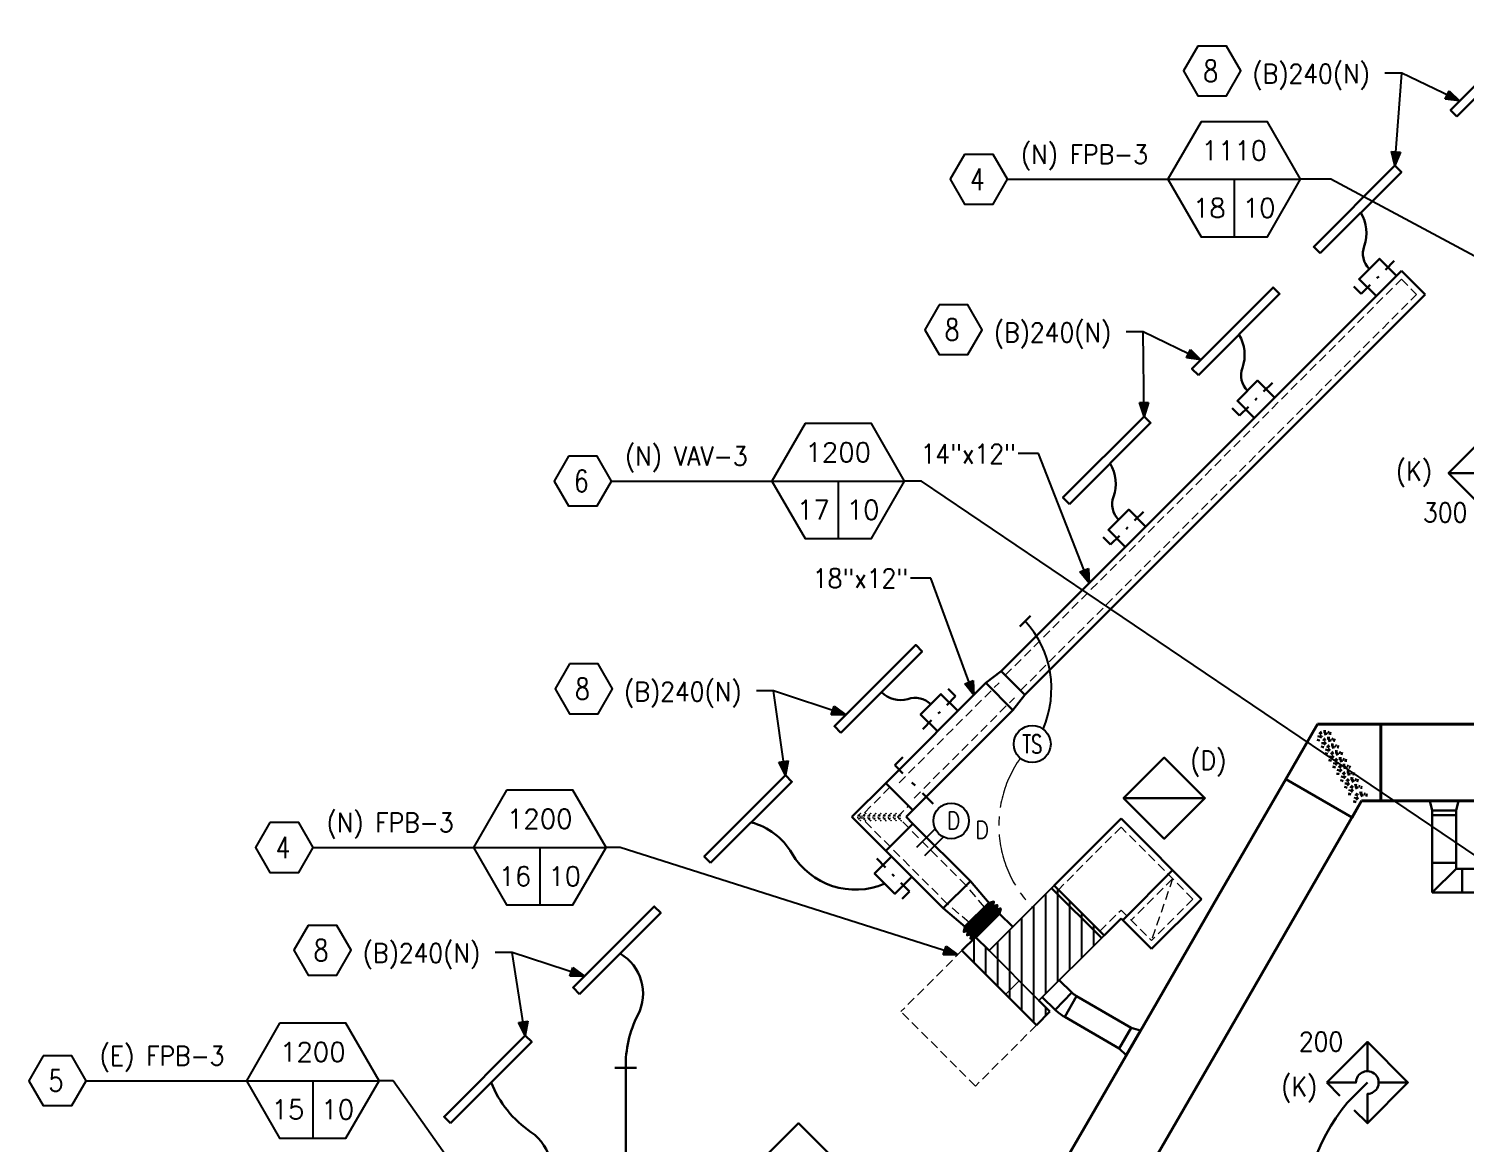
# Model space of a CAD drawing. Header units: inches. Extents: x 51 to 3278, y 66 to 1678.
# Drawn here: x 200 to 800, y 1035 to 1501 of the extents above; entities that cross this region are included whole.
import ezdxf
from ezdxf.enums import TextEntityAlignment as Align

# ---------------------------------------------------------------- set-up
doc = ezdxf.new("R2010")
doc.units = ezdxf.units.IN
doc.header["$LTSCALE"] = 30
doc.header["$MEASUREMENT"] = 0
for name, pattern in [('CENTER2', [1.125, 0.75, -0.125, 0.125, -0.125]), ('DASHED', [0.75, 0.5, -0.25]), ('HIDDEN', [0.375, 0.25, -0.125]), ('HIDDEN2', [0.1875, 0.125, -0.0625])]:
    doc.linetypes.add(name, pattern=pattern)
for name, color, linetype, lineweight in [('E-FIRE-NEWW', 1, 'Continuous', 25), ('LIN', 4, 'HIDDEN2', 18), ('m-devc-text', 71, 'Continuous', 25), ('M-HATCH', 32, 'Continuous', 25), ('M-HVAC-EXST-DUCT', 4, 'Continuous', 40), ('m-hvac-fpbs', 1, 'Continuous', 25), ('M-HVAC-NEWW-DIFF', 6, 'Continuous', 30), ('M-HVAC-NEWW-DUCT', 1, 'Continuous', 30), ('M-HVAC-NEWW-STAT', 3, 'Continuous', 25), ('M-HVAC-NEWW-STAT-WIRE', 2, 'CENTER2', 20), ('M-TEXT', 71, 'Continuous', 25), ('ODUCT', 241, 'HIDDEN', 20), ('OEQUIP', 241, 'HIDDEN', 20)]:
    doc.layers.add(name, color=color, linetype=linetype, lineweight=lineweight)
doc.styles.add('A', font='SIMPLEX.shx', dxfattribs={"width": 0.9, "height": 8})
doc.styles.get("Standard").update_dxf_attribs({"font": 'simplex.shx'})
doc.dimstyles.get("Standard").update_dxf_attribs({"dimtxt": 0.18, "dimasz": 0.18, "dimexe": 0.18, "dimexo": 0.0625, "dimgap": 0.09, "dimtad": 0, "dimtih": 1, "dimtoh": 1, "dimdec": 4, "dimzin": 0, "dimdsep": 46, "dimtxsty": 'Standard', "dimcen": 0.09, "dimadec": 0, "dimazin": 0, "dimtfac": 1, "dimtdec": 4, "dimtofl": 0, "dimtmove": 0, "dimatfit": 3, "dimfxl": 1, "dimtolj": 1, "dimtzin": 0, "dimarcsym": 0})

# ---------------------------------------------------------------- blocks, each defined once
blk = doc.blocks.new('Hva-Dif06')
at = {"linetype": 'Continuous'}
blk.add_lwpolyline([(48, 3.82), (0, 3.82), (0, 0), (48, 0)], close=True, dxfattribs=at)
blk = doc.blocks.new('AHJ')
for p, q in [((-6, 2), (0, 0)), ((-6, -2), (-6, 2)), ((0, 0), (-6, -2))]:
    blk.add_line(p, q)
blk.add_solid([(0, 0), (-6, 2), (-6, -2)])
blk = doc.blocks.new('std-blk02')
blk.add_lwpolyline([(-0.0548, 0.1103), (-0.1173, 0.0021), (-0.0548, -0.1062), (0.0702, -0.1062), (0.1327, 0.0021), (0.0702, 0.1103)], close=True)
at = {"layer": 'M-TEXT', "width": 0.8}
blk.add_attdef('TYPE', text='', height=0.0938, dxfattribs=at).set_placement((0.0012, 0.0021), align=Align.MIDDLE)
blk = doc.blocks.new('Hva-Ftg02')
blk.add_line((-0.1011, 0.0521), (-0.1011, 0.0975))
at = {"linetype": 'Continuous'}
for p, q in [((-0.0469, 0.0521), (-0.1011, 0.0521)), ((0.0059, 0.0521), (-0.0059, 0.0521)), ((0.1011, 0.0521), (0.0469, 0.0521))]:
    blk.add_line(p, q, dxfattribs=at)
blk.add_lwpolyline([(0.0625, 0), (0.0625, 0.1042), (-0.0625, 0.1042), (-0.0625, 0)])
blk = doc.blocks.new('HVA-bkt2')
blk.add_line((0, 0.046875), (0, -0.046875))
blk = doc.blocks.new('Hva-Std03')
for p, q in [((-0.2887, 0), (0.2887, 0)), ((0, 0), (0, -0.25))]:
    blk.add_line(p, q)
blk.add_lwpolyline([(-0.1443, 0.25), (-0.2887, 0), (-0.1443, -0.25), (0.1443, -0.25), (0.2887, 0), (0.1443, 0.25)], close=True)
for p in [(0, 0.125), (-0.1083, -0.125), (0.1083, -0.125)]:
    blk.add_attdef('#', text='', height=0.0833).set_placement(p, align=Align.MIDDLE)
blk = doc.blocks.new('Hva-Tst03')
at = {"ltscale": 0.35}
blk.add_circle((0, 0), 0.0804, dxfattribs=at)
at = {"layer": 'm-devc-text', "width": 0.7}
blk.add_attdef('TS', text='', height=0.0802, dxfattribs=at).set_placement((0, 0), align=Align.MIDDLE)
blk = doc.blocks.new('Hva-Dif01')
for p, q in [((0, 24), (8.65, 15.35)), ((24, 16.22), (24, 24)), ((8.65, 8.65), (0, 0)), ((12, 12), (24, 12)), ((24, 0), (24, 7.78))]:
    blk.add_line(p, q)
blk.add_lwpolyline([(24, 0), (0, 0), (0, 24), (24, 24), (15.35, 15.35, 2.414214), (15.35, 8.65)], format="xyb", close=True)
blk = doc.blocks.new('Hva-Ret01')
at = {"ltscale": 0.5}
blk.add_lwpolyline([(0, 24), (24, 0), (0, 0), (0, 24), (24, 0), (24, 24)], close=True, dxfattribs=at)
blk = doc.blocks.new('Hva-Duc05')
for p, q in [((1.591, 0.177), (0.884, 0.884)), ((0.884, -0.884), (1.591, -0.177))]:
    blk.add_line(p, q)
at = {"linetype": 'DASHED', "ltscale": 0.75}
blk.add_line((1.414, 0), (0, 0), dxfattribs=at)

msp = doc.modelspace()

# ---------------------------------------------------------------- hatches: boundary and pattern name
at = {"layer": 'M-HATCH'}
h = msp.add_hatch(dxfattribs=at)
h.set_pattern_fill('ANSI31', color=256, scale=40, angle=45, style=0)
h.set_pattern_definition([(90, (-9600, -1680), (-5, 9e-16), [])])
h.paths.add_polyline_path([(626.72, 1090.41), (622.12, 1095.01), (649.34, 1122.23), (628.48, 1143.09), (601.26, 1115.87), (595.6, 1121.52), (589.95, 1115.87), (621.06, 1084.75)])

# ---------------------------------------------------------------- linework, layer by layer
at = {"layer": 'E-FIRE-NEWW'}
for p, q in [((578.83, 1166.81), (570.92, 1158.91)), ((582.24, 1163.41), (574.33, 1155.5))]:
    msp.add_line(p, q, dxfattribs=at)
msp.add_circle((585.47, 1170.05), 7.43, dxfattribs=at)
at = {"layer": 'LIN'}
for p, q in [((608.07, 1230.86), (773.53, 1396.32)), ((773.53, 1396.32), (779.89, 1389.96)), ((614.43, 1224.5), (779.89, 1389.96)), ((563.68, 1185.98), (605.49, 1227.78)), ((570.04, 1179.61), (611.85, 1221.42)), ((559.89, 1184.1), (547.52, 1171.73)), ((563.08, 1171.73), (567.67, 1176.32)), ((546.7, 1170.86), (547.02, 1170.61)), ((546.98, 1172.71), (547.23, 1172.91)), ((547.29, 1170.39), (547.64, 1170.11)), ((547.41, 1173.05), (547.64, 1173.23)), ((583.94, 1135.31), (547.52, 1171.73)), ((548.83, 1170.86), (549.14, 1170.61)), ((549.11, 1172.71), (549.35, 1172.91)), ((549.42, 1170.39), (549.76, 1170.11)), ((549.53, 1173.05), (549.76, 1173.23)), ((550.95, 1170.86), (551.27, 1170.61)), ((551.23, 1172.71), (551.48, 1172.91)), ((551.54, 1170.39), (551.89, 1170.11)), ((551.66, 1173.05), (551.89, 1173.23)), ((553.08, 1170.86), (553.39, 1170.61)), ((553.36, 1172.71), (553.6, 1172.91)), ((553.67, 1170.39), (554.01, 1170.11)), ((553.78, 1173.05), (554.01, 1173.23)), ((555.2, 1170.86), (555.52, 1170.61)), ((555.48, 1172.71), (555.73, 1172.91)), ((555.79, 1170.39), (556.14, 1170.11)), ((555.91, 1173.05), (556.14, 1173.23)), ((557.33, 1170.86), (557.64, 1170.61)), ((557.61, 1172.71), (557.85, 1172.91)), ((557.92, 1170.39), (558.26, 1170.11)), ((558.03, 1173.05), (558.26, 1173.23)), ((559.45, 1170.86), (559.77, 1170.61)), ((559.73, 1172.71), (559.98, 1172.91)), ((560.04, 1170.39), (560.39, 1170.11)), ((560.16, 1173.05), (560.39, 1173.23)), ((561.58, 1170.86), (561.89, 1170.61)), ((561.86, 1172.71), (562.1, 1172.91)), ((562.17, 1170.39), (562.51, 1170.11)), ((562.28, 1173.05), (562.51, 1173.23)), ((591.71, 1143.09), (563.08, 1171.73)), ((563.7, 1170.86), (564.02, 1170.61)), ((563.98, 1172.71), (564.23, 1172.91)), ((564.29, 1170.39), (564.64, 1170.11)), ((564.41, 1173.05), (564.64, 1173.23)), ((656.41, 1167.49), (630.25, 1141.32)), ((686.47, 1137.43), (656.41, 1167.49)), ((599.35, 1134.05), (591.57, 1143.24)), ((677.98, 1145.92), (660.66, 1128.6)), ((677.98, 1145.92), (669.14, 1120.11)), ((592.98, 1127.68), (583.78, 1135.45)), ((686.47, 1137.43), (669.14, 1120.11)), ((647.58, 1124), (656.41, 1132.84)), ((656.41, 1132.84), (669.14, 1120.11)), ((589.95, 1115.87), (564.49, 1090.41)), ((595.6, 1059.3), (564.49, 1090.41)), ((621.06, 1084.75), (595.6, 1059.3))]:
    msp.add_line(p, q, dxfattribs=at)
for centre, radius, start, end in [((547.49, 1171.67), 1.13, 178.65955, 211.70248), ((547.49, 1171.67), 1.13, 134.25192, 160.17815), ((549.2, 1171.67), 2.21, 158.78623, 173.77622), ((549.2, 1171.67), 2.21, 187.83913, 205.22399), ((549.2, 1171.67), 2.21, 135.00011, 145.69831), ((549.2, 1171.67), 2.21, 215.78816, 225.00011), ((549.61, 1171.67), 1.13, 178.65955, 211.70248), ((549.61, 1171.67), 1.13, 134.25192, 160.17815), ((551.32, 1171.67), 2.21, 158.78623, 173.77622), ((551.32, 1171.67), 2.21, 187.83913, 205.22399), ((551.32, 1171.67), 2.21, 135.00011, 145.69831), ((551.32, 1171.67), 2.21, 215.78816, 225.00011), ((551.74, 1171.67), 1.13, 178.65955, 211.70248), ((551.74, 1171.67), 1.13, 134.25192, 160.17815), ((553.45, 1171.67), 2.21, 158.78623, 173.77622), ((553.45, 1171.67), 2.21, 187.83913, 205.22399), ((553.45, 1171.67), 2.21, 135.00011, 145.69831), ((553.45, 1171.67), 2.21, 215.78816, 225.00011), ((553.86, 1171.67), 1.13, 178.65955, 211.70248), ((553.86, 1171.67), 1.13, 134.25192, 160.17815), ((555.57, 1171.67), 2.21, 158.78623, 173.77622), ((555.57, 1171.67), 2.21, 187.83913, 205.22399), ((555.57, 1171.67), 2.21, 135.00011, 145.69831), ((555.57, 1171.67), 2.21, 215.78816, 225.00011), ((555.99, 1171.67), 1.13, 178.65955, 211.70248), ((555.99, 1171.67), 1.13, 134.25192, 160.17815), ((557.7, 1171.67), 2.21, 158.78623, 173.77622), ((557.7, 1171.67), 2.21, 187.83913, 205.22399), ((557.7, 1171.67), 2.21, 135.00011, 145.69831), ((557.7, 1171.67), 2.21, 215.78816, 225.00011), ((558.11, 1171.67), 1.13, 178.65955, 211.70248), ((558.11, 1171.67), 1.13, 134.25192, 160.17815), ((559.82, 1171.67), 2.21, 158.78623, 173.77622), ((559.82, 1171.67), 2.21, 187.83913, 205.22399), ((559.82, 1171.67), 2.21, 135.00011, 145.69831), ((559.82, 1171.67), 2.21, 215.78816, 225.00011), ((560.24, 1171.67), 1.13, 178.65955, 211.70248), ((560.24, 1171.67), 1.13, 134.25192, 160.17815), ((561.95, 1171.67), 2.21, 158.78623, 173.77622), ((561.95, 1171.67), 2.21, 187.83913, 205.22399), ((561.95, 1171.67), 2.21, 135.00011, 145.69831), ((561.95, 1171.67), 2.21, 215.78816, 225.00011), ((562.36, 1171.67), 1.13, 178.65955, 211.70248), ((562.36, 1171.67), 1.13, 134.25192, 160.17815), ((564.07, 1171.67), 2.21, 158.78623, 173.77622), ((564.07, 1171.67), 2.21, 187.83913, 205.22399), ((564.07, 1171.67), 2.21, 135.00011, 145.69831), ((564.07, 1171.67), 2.21, 215.78816, 225.00011), ((564.49, 1171.67), 1.13, 178.65955, 211.70248), ((564.49, 1171.67), 1.13, 134.25192, 160.17815), ((566.2, 1171.67), 2.21, 158.78623, 173.77622), ((566.2, 1171.67), 2.21, 187.83913, 205.22399), ((566.2, 1171.67), 2.21, 135.00011, 145.69831), ((566.2, 1171.67), 2.21, 215.78816, 225.00011)]:
    msp.add_arc(centre, radius, start, end, dxfattribs=at)
at = {"layer": 'M-HVAC-EXST-DUCT'}
for p, q in [((738.44, 1210.45), (725.21, 1187.53)), ((764.92, 1210.45), (738.44, 1210.45)), ((742.64, 1207.11), (743.22, 1206.88)), ((743.66, 1206.71), (744.21, 1206.5)), ((764.92, 1210.45), (782.55, 1210.45)), ((764.92, 1178.45), (764.92, 1210.45)), ((782.55, 1210.45), (838.67, 1210.45)), ((738.93, 1204.25), (738.79, 1203.38)), ((739.16, 1205.74), (739.03, 1204.94)), ((740.55, 1201.44), (740.42, 1200.56)), ((740.78, 1202.93), (740.66, 1202.13)), ((744.27, 1204.29), (744.85, 1204.07)), ((745.28, 1203.9), (745.83, 1203.69)), ((745.89, 1201.48), (746.47, 1201.25)), ((746.91, 1201.08), (747.46, 1200.87)), ((742.18, 1198.62), (742.04, 1197.75)), ((742.41, 1200.11), (742.28, 1199.31)), ((743.8, 1195.81), (743.67, 1194.93)), ((744.03, 1197.3), (743.91, 1196.5)), ((745.66, 1194.49), (745.53, 1193.69)), ((747.52, 1198.66), (748.1, 1198.44)), ((748.53, 1198.27), (749.08, 1198.06)), ((749.14, 1195.85), (749.72, 1195.62)), ((750.16, 1195.46), (750.71, 1195.24)), ((745.43, 1192.99), (745.29, 1192.12)), ((747.05, 1190.18), (746.92, 1189.3)), ((747.28, 1191.67), (747.16, 1190.87)), ((748.91, 1188.86), (748.78, 1188.06)), ((750.77, 1193.03), (751.35, 1192.81)), ((751.78, 1192.64), (752.33, 1192.43)), ((752.39, 1190.22), (752.97, 1189.99)), ((753.41, 1189.83), (753.96, 1189.61)), ((697.14, 1138.92), (725.21, 1187.53)), ((725.21, 1187.53), (725.21, 1187.54)), ((725.21, 1187.53), (752.92, 1171.53)), ((725.21, 1187.53), (752.92, 1171.53)), ((748.68, 1187.36), (748.54, 1186.49)), ((750.3, 1184.55), (750.17, 1183.67)), ((750.53, 1186.04), (750.41, 1185.24)), ((752.16, 1183.23), (752.03, 1182.43)), ((754.02, 1187.4), (754.6, 1187.18)), ((755.03, 1187.01), (755.58, 1186.8)), ((755.64, 1184.59), (756.22, 1184.36)), ((756.66, 1184.2), (757.21, 1183.98)), ((724.86, 1122.92), (756.92, 1178.45)), ((751.93, 1181.73), (751.79, 1180.86)), ((752.92, 1171.53), (756.92, 1178.45)), ((754.07, 1178.53), (753.93, 1177.65)), ((754.3, 1180.02), (754.17, 1179.22)), ((756.92, 1178.45), (1680.57, 1178.45)), ((757.78, 1181.38), (758.36, 1181.16)), ((758.79, 1180.99), (759.34, 1180.78)), ((591.36, 1125.77), (601.26, 1135.67)), ((601.26, 1135.67), (601.26, 1135.67)), ((669.08, 1090.31), (697.14, 1138.92)), ((697.14, 1138.92), (697.14, 1138.93)), ((591.36, 1125.77), (591.36, 1125.77)), ((696.79, 1074.31), (724.86, 1122.92)), ((724.86, 1122.92), (724.86, 1122.93)), ((641.02, 1041.71), (669.08, 1090.31)), ((669.08, 1090.31), (669.08, 1090.32)), ((668.73, 1025.71), (696.79, 1074.31)), ((696.79, 1074.31), (696.79, 1074.32)), ((632.02, 1026.12), (641.02, 1041.71)), ((641.02, 1041.71), (641.02, 1041.72)), ((641.02, 1041.71), (641.02, 1041.71))]:
    msp.add_line(p, q, dxfattribs=at)
for points in [[(603.2, 1136.2), (601.26, 1135.67), (591.36, 1125.77), (590.83, 1123.82), (603.2, 1136.2), (602.67, 1134.25), (592.77, 1124.35), (590.83, 1123.82)], [(604.62, 1134.78), (602.67, 1134.25), (592.77, 1124.35), (592.24, 1122.41), (604.62, 1134.78), (604.09, 1132.84), (594.19, 1122.94), (592.24, 1122.41)], [(606.03, 1133.37), (604.09, 1132.84), (594.19, 1122.94), (593.66, 1120.99), (606.03, 1133.37), (605.5, 1131.42), (595.6, 1121.52), (593.66, 1120.99)]]:
    msp.add_lwpolyline(points, dxfattribs=at)
for centre, radius, start, end in [((741.35, 1205.19), 2.26, 118.65964, 151.70258), ((741.35, 1205.19), 2.26, 74.25201, 100.17825), ((743.06, 1202.23), 4.42, 98.78632, 113.77631), ((743.06, 1202.23), 4.42, 75.0002, 85.6984), ((743.06, 1202.23), 4.42, 155.78826, 165.0002), ((743.06, 1202.23), 4.42, 127.83922, 145.22409), ((744.69, 1199.42), 4.42, 155.78826, 165.0002), ((742.98, 1202.38), 2.26, 118.65964, 151.70258), ((744.69, 1199.42), 4.42, 127.83922, 145.22409), ((742.98, 1202.38), 2.26, 74.25201, 100.17825), ((744.6, 1199.56), 2.26, 118.65964, 151.70258), ((744.69, 1199.42), 4.42, 98.78632, 113.77631), ((744.6, 1199.56), 2.26, 74.25201, 100.17825), ((746.31, 1196.6), 4.42, 98.78632, 113.77631), ((744.69, 1199.42), 4.42, 75.0002, 85.6984), ((746.31, 1196.6), 4.42, 75.0002, 85.6984), ((746.31, 1196.6), 4.42, 155.78826, 165.0002), ((746.31, 1196.6), 4.42, 127.83922, 145.22409), ((747.94, 1193.79), 4.42, 155.78826, 165.0002), ((746.23, 1196.75), 2.26, 118.65964, 151.70258), ((747.94, 1193.79), 4.42, 127.83922, 145.22409), ((746.23, 1196.75), 2.26, 74.25201, 100.17825), ((747.85, 1193.93), 2.26, 118.65964, 151.70258), ((749.56, 1190.97), 4.42, 127.83922, 145.22409), ((747.94, 1193.79), 4.42, 98.78632, 113.77631), ((747.85, 1193.93), 2.26, 74.25201, 100.17825), ((749.56, 1190.97), 4.42, 98.78632, 113.77631), ((747.94, 1193.79), 4.42, 75.0002, 85.6984), ((749.56, 1190.97), 4.42, 75.0002, 85.6984), ((749.56, 1190.97), 4.42, 155.78826, 165.0002), ((751.19, 1188.16), 4.42, 155.78826, 165.0002), ((749.48, 1191.12), 2.26, 118.65964, 151.70258), ((751.19, 1188.16), 4.42, 127.83922, 145.22409), ((749.48, 1191.12), 2.26, 74.25201, 100.17825), ((751.1, 1188.31), 2.26, 118.65964, 151.70258), ((752.81, 1185.34), 4.42, 127.83922, 145.22409), ((751.19, 1188.16), 4.42, 98.78632, 113.77631), ((751.1, 1188.31), 2.26, 74.25201, 100.17825), ((752.81, 1185.34), 4.42, 98.78632, 113.77631), ((751.19, 1188.16), 4.42, 75.0002, 85.6984), ((752.81, 1185.34), 4.42, 75.0002, 85.6984), ((752.81, 1185.34), 4.42, 155.78826, 165.0002), ((754.44, 1182.53), 4.42, 155.78826, 165.0002), ((752.73, 1185.49), 2.26, 118.65964, 151.70258), ((754.44, 1182.53), 4.42, 127.83922, 145.22409), ((752.73, 1185.49), 2.26, 74.25201, 100.17825), ((754.35, 1182.68), 2.26, 118.65964, 151.70258), ((756.06, 1179.71), 4.42, 127.83922, 145.22409), ((754.44, 1182.53), 4.42, 98.78632, 113.77631), ((754.35, 1182.68), 2.26, 74.25201, 100.17825), ((756.06, 1179.71), 4.42, 98.78632, 113.77631), ((754.44, 1182.53), 4.42, 75.0002, 85.6984), ((756.06, 1179.71), 4.42, 75.0002, 85.6984), ((756.06, 1179.71), 4.42, 155.78826, 165.0002), ((758.2, 1176.51), 4.42, 155.78826, 165.0002), ((756.49, 1179.47), 2.26, 118.65964, 151.70258), ((758.2, 1176.51), 4.42, 127.83922, 145.22409), ((756.49, 1179.47), 2.26, 74.25201, 100.17825), ((758.2, 1176.51), 4.42, 98.78632, 113.77631), ((758.2, 1176.51), 4.42, 75.0002, 85.6984)]:
    msp.add_arc(centre, radius, start, end, dxfattribs=at)
at = {"layer": 'm-hvac-fpbs'}
for p, q in [((601.26, 1115.87), (628.48, 1143.09)), ((649.34, 1122.23), (628.48, 1143.09)), ((622.12, 1095.01), (649.34, 1122.23)), ((622.12, 1095.01), (601.26, 1115.87))]:
    msp.add_line(p, q, dxfattribs=at)
at = {"layer": 'M-HVAC-NEWW-DUCT'}
for p, q in [((606.3, 1232.63), (773.53, 1399.86)), ((773.53, 1399.86), (783.43, 1389.96)), ((616.2, 1222.73), (783.43, 1389.96)), ((599.93, 1227.68), (606.3, 1232.63)), ((606.3, 1232.63), (616.2, 1222.73)), ((558.13, 1185.87), (599.93, 1227.68)), ((599.93, 1227.68), (611.25, 1216.36)), ((611.25, 1216.36), (616.2, 1222.73)), ((569.44, 1174.56), (611.25, 1216.36)), ((561.87, 1193.34), (565.21, 1196.68)), ((565.3, 1189.92), (561.87, 1193.34)), ((558.13, 1185.87), (543.98, 1171.73)), ((558.13, 1185.87), (569.44, 1174.56)), ((570.36, 1184.85), (569.06, 1186.16)), ((577.97, 1177.25), (573.53, 1181.69)), ((785.36, 1178.45), (786.36, 1174.45)), ((797.36, 1178.45), (785.36, 1178.45)), ((797.36, 1178.45), (796.36, 1174.45)), ((543.98, 1171.73), (558.13, 1157.59)), ((566.61, 1171.73), (569.44, 1174.56)), ((569.44, 1168.9), (566.61, 1171.73)), ((656.41, 1171.02), (628.48, 1143.09)), ((690, 1137.43), (656.41, 1171.02)), ((786.36, 1174.45), (786.36, 1172.45)), ((796.36, 1174.45), (786.36, 1174.45)), ((786.36, 1172.45), (786.36, 1140.09)), ((796.36, 1172.45), (786.36, 1172.45)), ((796.36, 1174.45), (796.36, 1172.45)), ((796.36, 1172.45), (796.36, 1150.09)), ((558.13, 1157.59), (569.44, 1168.9)), ((569.44, 1168.9), (569.44, 1168.91)), ((593.48, 1144.86), (569.44, 1168.9)), ((582.17, 1133.54), (558.13, 1157.59)), ((657.12, 1128.6), (677.98, 1149.45)), ((809.62, 1150.09), (796.36, 1150.09)), ((582.17, 1133.54), (593.48, 1144.86)), ((601.26, 1135.67), (593.48, 1144.86)), ((648.28, 1121.17), (627.42, 1142.03)), ((628.48, 1143.09), (649.34, 1122.23)), ((690, 1137.43), (669.14, 1116.57)), ((669.14, 1116.57), (690, 1137.43)), ((809.62, 1140.09), (786.36, 1140.09)), ((591.36, 1125.77), (582.17, 1133.54)), ((611.16, 1125.77), (605.5, 1131.42)), ((649.34, 1122.23), (656.41, 1129.3)), ((656.41, 1129.3), (669.14, 1116.57)), ((589.95, 1115.87), (595.6, 1121.52)), ((601.26, 1115.87), (595.6, 1121.52)), ((621.06, 1084.75), (589.95, 1115.87)), ((635.88, 1098.35), (628.85, 1091.14)), ((635.88, 1098.35), (630.6, 1103.49)), ((626.72, 1090.41), (622.12, 1095.01)), ((628.83, 1091.12), (623.53, 1096.42)), ((637.87, 1096.84), (632.87, 1088.18)), ((660.64, 1083.69), (637.87, 1096.84)), ((621.06, 1084.75), (626.72, 1090.41)), ((655.64, 1075.03), (632.87, 1088.18)), ((655.64, 1075.03), (660.64, 1083.69)), ((658.61, 1072.17), (664.61, 1082.56)), ((664.61, 1082.56), (660.64, 1083.69)), ((658.61, 1072.17), (655.64, 1075.03)), ((449.51, 1013.24), (449.51, 1066.89))]:
    msp.add_line(p, q, dxfattribs=at)
for points in [[(635.88, 1098.35, 0.031158), (636.83, 1097.53, 0.031158), (637.87, 1096.84)], [(628.85, 1091.14, 0.03465), (630.54, 1089.7, 0.027667), (632.87, 1088.18)]]:
    msp.add_lwpolyline(points, format="xyb", dxfattribs=at)
for centre, radius, start, end in [((742.65, 1415.64), 16.29, 340.37148, 31.26163), ((766.64, 1407.08), 9.18, 160.37148, 224.85894), ((691.77, 1364.75), 16.29, 340.37148, 31.26163), ((715.76, 1356.2), 9.18, 160.37148, 224.85894), ((637.9, 1310.89), 16.29, 340.37148, 31.26163), ((661.89, 1302.33), 9.18, 160.37148, 224.85894), ((564.29, 1231.52), 11.03, 223.9709, 286.0713), ((570.43, 1212.28), 9.18, 45.14139, 109.62885), ((494.58, 1142.15), 28.28, 30.65618, 74.91823), ((545.41, 1171.98), 30.65, 210.1826, 293.60138), ((437.2, 1097.9), 19.52, 332.77476, 59.29371), ((495.2, 1068.06), 45.7, 152.77476, 181.4719), ((435.83, 1077.95), 45.89, 201.96994, 235.62084), ((816.66, 998.9), 84.76, 140.95959, 183.26133), ((398.83, 1023.87), 19.64, 326.3911, 55.62084)]:
    msp.add_arc(centre, radius, start, end, dxfattribs=at)
at = {"layer": 'M-HVAC-NEWW-STAT-WIRE'}
msp.add_arc((653.91, 1168.14), 48.55, 144.59449, 225.69967, dxfattribs=at)
at = {"layer": 'M-TEXT'}
for p, q in [((609.01, 1438.06, 0), (675.98, 1438.06, 0)), ((443.58, 1312.01), (510.55, 1312.01)), ((318.9, 1158.94, 0), (385.87, 1158.94, 0)), ((224.1, 1061.54, 0), (291.07, 1061.54, 0))]:
    msp.add_line(p, q, dxfattribs=at)
msp.add_arc((585.41, 1225.26), 41.93, 336.34199, 42.37375, dxfattribs=at)
at = {"layer": 'ODUCT'}
for p, q in [((558.13, 1157.59), (558.13, 1157.6)), ((593.48, 1144.86), (593.48, 1144.87)), ((593.48, 1144.86), (593.48, 1144.86)), ((690, 1137.43), (690, 1137.44)), ((582.17, 1133.54), (582.17, 1133.55)), ((582.17, 1133.54), (582.17, 1133.54))]:
    msp.add_line(p, q, dxfattribs=at)
at = {"layer": 'OEQUIP'}
msp.add_line((613.81, 1103.32), (608.15, 1097.66), dxfattribs=at)

# ---------------------------------------------------------------- block references
at = {"layer": 'M-HVAC-NEWW-DIFF'}
for name, p, rotation in [('Hva-Dif06', (828, 1500.92, 0), 225), ('Hva-Dif06', (770.84, 1443.76, 0), 225), ('Hva-Dif06', (719.96, 1392.88, 0), 225), ('Hva-Dif06', (666.09, 1339.01, 0), 225), ('Hva-Dif01', (793.26, 1315.33), 315), ('Hva-Dif06', (570.63, 1243.54, 0), 225), ('Hva-Ret01', (674.46, 1196.53, 0), 225), ('Hva-Dif06', (516.21, 1189.13, 0), 225), ('Hva-Dif06', (461.44, 1134.36, 0), 225), ('Hva-Dif06', (407.54, 1080.46, 0), 225), ('Hva-Dif01', (759.31, 1077.74, 0), 225), ('Hva-Ret01', (521.72, 1043.8, 0), 225)]:
    msp.add_blockref(name, p, dxfattribs=dict(at, rotation=rotation))
at = {"layer": 'M-HVAC-NEWW-DUCT'}
for name, p, xscale, yscale, zscale, rotation in [('Hva-Ftg02', (767.2, 1393.54), 96.00000000000038, 96.00000000000038, 96.00000000000038, 45.00016364920464), ('Hva-Ftg02', (716.32, 1342.65), 96.00000000000038, 96.00000000000038, 96.00000000000038, 45.00016364920464), ('Hva-Ftg02', (662.45, 1288.78), 96.00000000000038, 96.00000000000038, 96.00000000000038, 45.00016364920464), ('HVA-bkt2', (616.39, 1253.52, 0), 67.19999999999999, 67.19999999999999, 67.19999999999999, 315.0000026769688), ('Hva-Ftg02', (583.97, 1211.72), -96.00000000000038, 95.99999999999973, 96, 45.00016364925192), ('Hva-Ftg02', (564.75, 1150.96), 95.99999999999999, 95.99999999999999, 95.99999999999999, 135.0001052295766), ('Hva-Duc05', (786.36, 1140.09), 10.00000000000022, 10.00000000000022, 10.00000000000022, 44.9999999999987), ('HVA-bkt2', (449.51, 1066.9), 96, 96, 96, 270.0000022945455)]:
    msp.add_blockref(name, p, dxfattribs=dict(at, xscale=xscale, yscale=yscale, zscale=zscale, rotation=rotation))
at = {"layer": 'M-HVAC-NEWW-STAT', "xscale": 96, "yscale": 96, "zscale": 96}
msp.add_blockref('Hva-Tst03', (619.31, 1202.17), dxfattribs=at).add_auto_attribs({'TS': 'TS'})
at = {"layer": 'M-TEXT', "xscale": 96, "yscale": 96, "zscale": 96}
for p, values in [((693.78, 1483.07, 0), {'TYPE': '8'}), ((596.26, 1437.86, 0), {'TYPE': '4'}), ((585.73, 1375.03, 0), {'TYPE': '8'}), ((430.84, 1311.81), {'TYPE': '6'}), ((431.3, 1225.02, 0), {'TYPE': '8'}), ((306.15, 1158.74, 0), {'TYPE': '4'}), ((322.11, 1115.83, 0), {'TYPE': '8'}), ((211.36, 1061.35, 0), {'TYPE': '5'})]:
    msp.add_blockref('std-blk02', p, dxfattribs=at).add_auto_attribs(values)
at = {"layer": 'M-TEXT'}
ref = msp.add_blockref('Hva-Std03', (703.69, 1438.06, 0), dxfattribs=dict(at, xscale=96, yscale=96, zscale=96))
ref.add_attrib('#', '1110', dxfattribs={"layer": '0', "height": 8}).set_placement((703.69, 1450.06, 0), align=Align.MIDDLE)
ref.add_attrib('#', '18', dxfattribs={"layer": '0', "height": 8}).set_placement((693.3, 1426.06, 0), align=Align.MIDDLE)
ref.add_attrib('#', '10', dxfattribs={"layer": '0', "height": 8}).set_placement((714.08, 1426.06, 0), align=Align.MIDDLE)
ref = msp.add_blockref('Hva-Std03', (538.27, 1312.01), dxfattribs=dict(at, xscale=96, yscale=96, zscale=96))
ref.add_attrib('#', '1200', dxfattribs={"layer": '0', "height": 8}).set_placement((538.27, 1324.01), align=Align.MIDDLE)
ref.add_attrib('#', '17', dxfattribs={"layer": '0', "height": 8}).set_placement((527.87, 1300.01), align=Align.MIDDLE)
ref.add_attrib('#', '10', dxfattribs={"layer": '0', "height": 8}).set_placement((548.66, 1300.01), align=Align.MIDDLE)
ref = msp.add_blockref('Hva-Std03', (413.58, 1158.94, 0), dxfattribs=dict(at, xscale=96, yscale=96, zscale=96))
ref.add_attrib('#', '1200', dxfattribs={"layer": '0', "height": 8}).set_placement((413.58, 1170.94, 0), align=Align.MIDDLE)
ref.add_attrib('#', '16', dxfattribs={"layer": '0', "height": 8}).set_placement((403.19, 1146.94, 0), align=Align.MIDDLE)
ref.add_attrib('#', '10', dxfattribs={"layer": '0', "height": 8}).set_placement((423.97, 1146.94, 0), align=Align.MIDDLE)
ref = msp.add_blockref('Hva-Std03', (318.78, 1061.54, 0), dxfattribs=dict(at, xscale=96, yscale=96, zscale=96))
ref.add_attrib('#', '1200', dxfattribs={"layer": '0', "height": 8}).set_placement((318.78, 1073.54, 0), align=Align.MIDDLE)
ref.add_attrib('#', '15', dxfattribs={"layer": '0', "height": 8}).set_placement((308.39, 1049.54, 0), align=Align.MIDDLE)
ref.add_attrib('#', '10', dxfattribs={"layer": '0', "height": 8}).set_placement((329.18, 1049.54, 0), align=Align.MIDDLE)

# ---------------------------------------------------------------- texts
at = {"layer": 'M-HVAC-EXST-DUCT'}
for s, p in [('FULL JOINT                              AHU-1               Supply              170.571   156.571   170.571   156.571   32.000    32.000    56.125    5.75959   0.000     0.000     1         LEFT      209E8     ', (725.21, 1187.53)), ('FULL JOINT                              AHU-1               Supply              170.571   156.571   170.571   156.571   32.000    32.000    56.125    5.75959   0.000     0.000     1         LEFT      209E8     ', (697.14, 1138.92)), ('FULL JOINT                              AHU-1               Supply              170.571   156.571   170.571   156.571   32.000    32.000    56.125    5.75959   0.000     0.000     1         RIGHT     209E8     ', (724.86, 1122.92)), ('FULL JOINT                              AHU-1               Supply              170.571   156.571   170.571   156.571   32.000    32.000    56.125    5.75959   0.000     0.000     1         LEFT      209E8     ', (669.08, 1090.31)), ('FULL JOINT                              AHU-1               Supply              170.571   156.571   170.571   156.571   32.000    32.000    56.125    5.75959   0.000     0.000     1         RIGHT     209E8     ', (696.79, 1074.31)), ('OFFSET                                  AHU-1               Supply              167.571   153.571   170.571   156.571   32.000    32.000    18.000    5.75959   -170.538  -170.538  1.000     LEFT      ', (641.02, 1041.71))]:
    msp.add_text(s, height=0.00001, rotation=90, dxfattribs=at).set_placement(p)
at = {"layer": 'M-HVAC-NEWW-DUCT'}
msp.add_text('SHORT JOINT                             6L                  Supply              130.000   116.000   130.000   116.000   16.000    16.000    34.000    0.78540   0.000     0.000     1         RIGHT     ', height=0.00001, rotation=90, dxfattribs=at).set_placement((569.44, 1168.9))
at = {"layer": 'M-TEXT', "style": 'A', "width": 0.9}
for s, height, p in [('(B)240(N)', 8, (711.27, 1478.12, 0)), ('(N) FPB-3', 8, (614.61, 1444.48, 0)), ('(B)240(N)', 8, (603.23, 1370.07, 0)), ('(N) VAV-3', 8, (449.19, 1318.43)), ('14"x12"', 8, (572.67, 1319.38)), ('(K)', 8, (771.19, 1312.21, 0)), ('300', 8, (782.58, 1294.89, 0)), ('18"x12"', 8, (527.67, 1267.38)), ('(B)240(N)', 8, (448.79, 1220.06, 0)), ('(D)', 8, (685.29, 1191.32, 0)), ('(N) FPB-3', 8, (324.5, 1165.36, 0)), ('D', 7.2, (583.58, 1166.6)), ('D', 7.2, (595.49, 1162.73)), ('(B)240(N)', 8, (339.6, 1110.88, 0)), ('200', 8, (730.72, 1073.86)), ('(E) FPB-3', 8, (229.7, 1067.96, 0)), ('(K)', 8, (723.26, 1055.13))]:
    msp.add_text(s, height=height, dxfattribs=at).set_placement(p)
at = {"layer": 'ODUCT'}
for s, p in [('SHORT JOINT                             6L                  Supply              130.000   116.000   130.000   116.000   16.000    16.000    34.000    0.78540   0.000     0.000     1         LEFT      ', (558.13, 1157.59)), ('LEFT TRANSITION                         6L                  Supply              126.000   116.000   130.000   116.000   14.000    16.000    12.000    0.78540   18.435    0.000     0.997     RIGHT     ', (593.48, 1144.86)), ('RECTANGULAR END CAP                     LP                  Supply              129.000   112.000   129.000   112.000   29.500    29.500    0.0       3.92699   0.0       0.0       1.0       LEFT                ', (690, 1137.43)), ('LEFT TRANSITION                         6L                  Supply              126.000   116.000   130.000   116.000   14.000    16.000    12.000    0.78540   18.435    0.000     0.997     LEFT      ', (582.17, 1133.54))]:
    msp.add_text(s, height=0.00001, rotation=90, dxfattribs=at).set_placement(p)

# ---------------------------------------------------------------- leaders
at = {"layer": 'M-TEXT'}
for points in [[(797.83, 1470.75, 0), (773.73, 1482.39, 0), (766.59, 1482.39, 0)], [(770.84, 1443.76, 0), (773.73, 1482.39, 0), (766.59, 1482.39, 0)], [(868.81, 1371.28, 0), (744.07, 1438.06, 0), (731.4, 1438.06, 0)], [(689.78, 1362.7, 0), (665.68, 1374.34, 0), (658.55, 1374.34, 0)], [(666.09, 1339.01, 0), (665.68, 1374.34, 0), (658.55, 1374.34, 0)], [(643.08, 1269.42), (622, 1323.5), (613.5, 1323.5)], [(810.34, 1151.57), (572.99, 1312.01), (565.98, 1312.01)], [(594.88, 1222.62), (577, 1271.5), (568.5, 1271.5)], [(516.21, 1189.13, 0), (511.25, 1224.33, 0), (504.11, 1224.33, 0)], [(541.42, 1214.34, 0), (511.25, 1224.33, 0), (504.11, 1224.33, 0)], [(588.24, 1114.16, 0), (447.12, 1158.94, 0), (441.3, 1158.94, 0)], [(407.54, 1080.46, 0), (402.06, 1115.15, 0), (394.92, 1115.15, 0)], [(432.24, 1105.16, 0), (402.06, 1115.15, 0), (394.92, 1115.15, 0)], [(455.46, 915.86, 0), (352.32, 1061.54, 0), (346.5, 1061.54, 0)]]:
    msp.add_leader(points, dimstyle='Standard', override={"dimscale": 96, "dimasz": 0.01, "dimldrblk": 'AHJ'}, dxfattribs=at)

doc.saveas('drawing.dxf')
